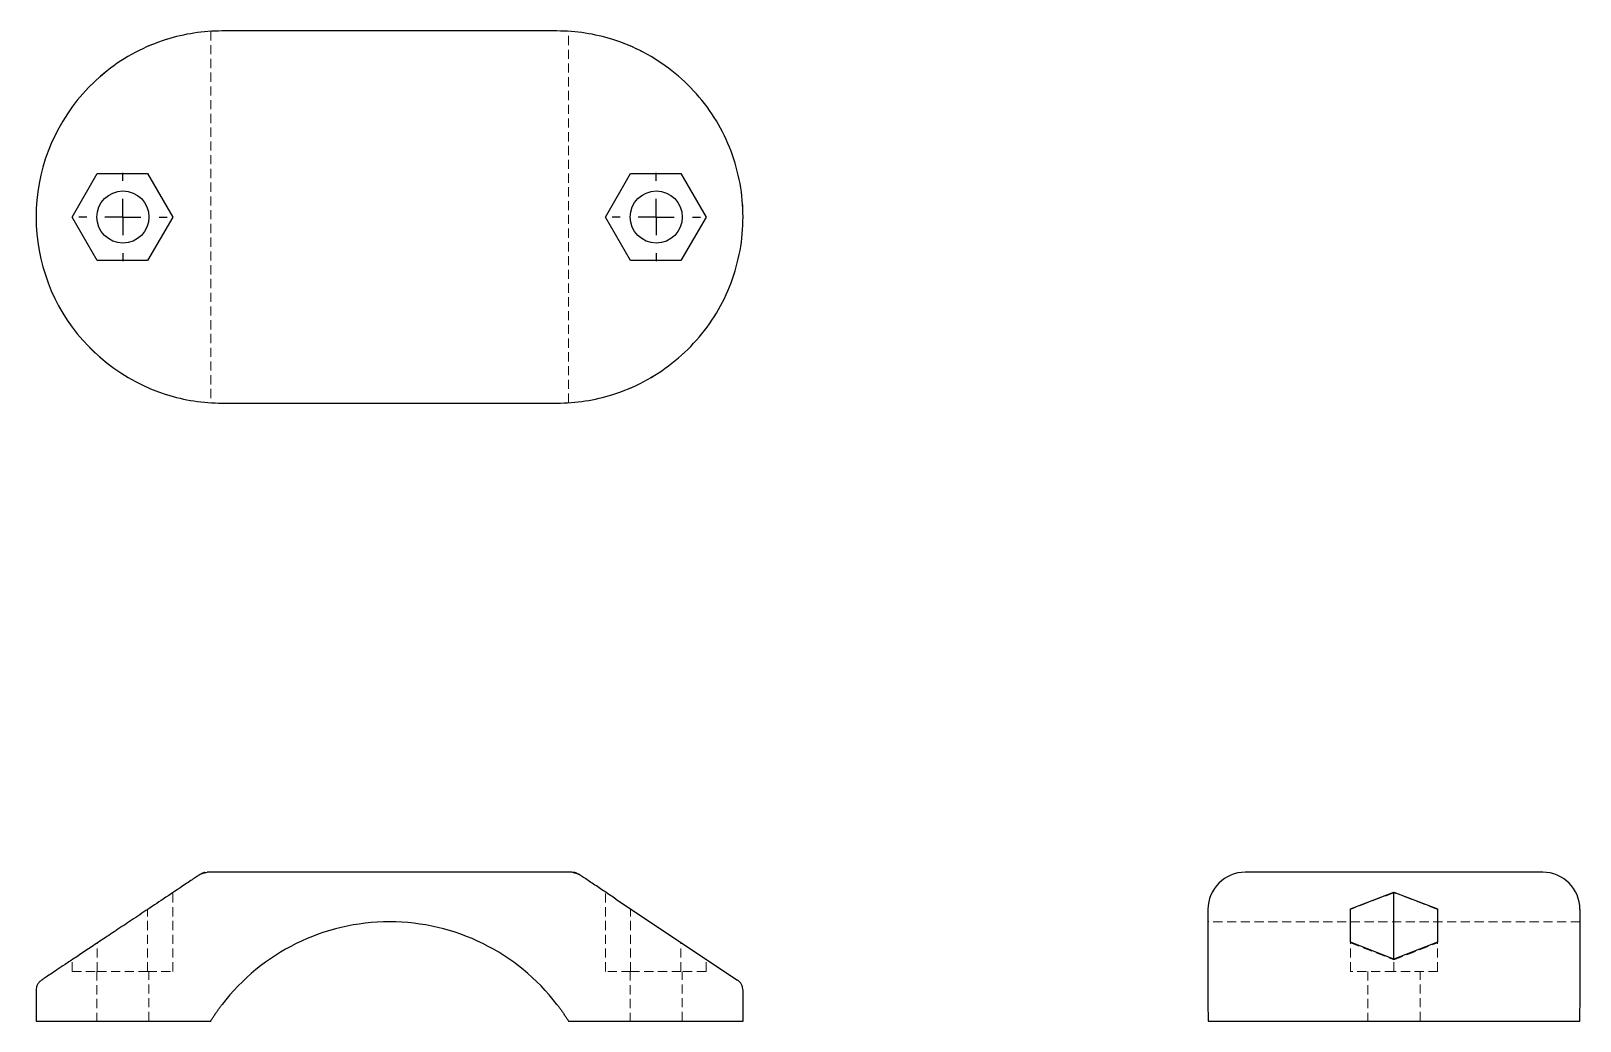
# Model space of a CAD drawing. Header units: millimetres. Extents: x 34 to 249, y 47 to 184.
import ezdxf

# ---------------------------------------------------------------- set-up
doc = ezdxf.new("R2010")
doc.units = ezdxf.units.MM
doc.linetypes.add('HIDDEN', pattern=[1.905, 1.27, -0.635])
doc.layers.add('10', color=7, linetype='Continuous')

# ---------------------------------------------------------------- blocks, each defined once
blk = doc.blocks.new('SW_CENTERMARKSYMBOL_0')
at = {"layer": '10', "color": 0}
for p, q in [((0, 5), (0, 6.11)), ((0, 0), (0, 2.5)), ((-5, 0), (-6.11, 0)), ((0, 0), (-2.5, 0)), ((0, 0), (0, -2.5)), ((0, 0), (2.5, 0)), ((5, 0), (6.11, 0)), ((0, -5), (0, -6.11))]:
    blk.add_line(p, q, dxfattribs=at)
blk = doc.blocks.new('SW_CENTERMARKSYMBOL_1')
at = {"layer": '10', "color": 0}
for p, q in [((0, 5), (0, 6.11)), ((0, 0), (0, 2.5)), ((-5, 0), (-6.11, 0)), ((0, 0), (-2.5, 0)), ((0, 0), (0, -2.5)), ((0, 0), (2.5, 0)), ((5, 0), (6.11, 0)), ((0, -5), (0, -6.11))]:
    blk.add_line(p, q, dxfattribs=at)

msp = doc.modelspace()

# ---------------------------------------------------------------- linework, layer by layer
at = {"color": 7, "linetype": 'HIDDEN', "lineweight": 18}
for p, q in [((59.11, 183.72), (59.11, 132.28)), ((108.66, 132.28), (108.66, 183.72)), ((115.07, 182.5), (114.8, 182.58)), ((37.59, 169.42), (37.2, 168.59)), ((52.72, 133.49), (52.96, 133.42)), ((53.84, 53.52), (53.84, 64.42)), ((113.79, 53.52), (113.79, 64.5)), ((223, 64.42), (216.97, 62.1)), ((229.03, 62.1), (223, 64.42)), ((50.36, 53.52), (50.36, 62.1)), ((50.36, 53.52), (50.36, 62.1)), ((117.27, 53.52), (117.27, 62.19)), ((117.27, 53.52), (117.27, 62.19)), ((248.77, 60.39), (197.23, 60.39)), ((229.03, 53.52), (229.03, 62.19)), ((43.4, 53.52), (43.4, 57.46)), ((43.4, 53.52), (43.4, 57.46)), ((124.23, 53.52), (124.23, 57.55)), ((124.23, 53.52), (124.23, 57.55)), ((216.97, 53.52), (216.97, 57.55)), ((216.97, 53.52), (216.97, 57.55)), ((216.97, 57.55), (216.97, 57.46)), ((216.97, 57.46), (223, 55.14)), ((223, 55.14), (229.03, 57.46)), ((229.03, 53.52), (229.03, 57.55)), ((229.03, 57.46), (229.03, 57.55)), ((39.92, 53.52), (39.92, 55.14)), ((127.71, 53.52), (127.71, 55.23)), ((223, 53.52), (223, 55.23)), ((223, 53.52), (223, 55.23)), ((39.92, 53.52), (43.4, 53.52)), ((43.34, 53.52), (43.34, 46.65)), ((43.4, 53.52), (50.36, 53.52)), ((50.36, 53.52), (53.84, 53.52)), ((50.55, 46.65), (50.55, 53.52)), ((117.27, 53.52), (113.79, 53.52)), ((117.21, 53.52), (117.21, 46.65)), ((124.23, 53.52), (117.27, 53.52)), ((127.71, 53.52), (124.23, 53.52)), ((124.42, 46.65), (124.42, 53.52)), ((223, 53.52), (216.97, 53.52)), ((219.39, 53.52), (219.39, 46.65)), ((229.03, 53.52), (223, 53.52)), ((226.61, 46.65), (226.61, 53.52)), ((229.03, 53.52), (229.03, 53.52))]:
    msp.add_line(p, q, dxfattribs=at)
at = {"color": 7, "linetype": 'Continuous', "lineweight": 25}
for p, q in [((107.07, 183.77), (60.69, 183.77)), ((39.92, 158), (43.4, 164.03)), ((43.4, 164.03), (50.36, 164.03)), ((50.36, 164.03), (53.84, 158)), ((113.79, 158), (117.27, 164.03)), ((117.27, 164.03), (124.23, 164.03)), ((124.23, 164.03), (127.71, 158)), ((43.4, 151.97), (39.92, 158)), ((53.84, 158), (50.36, 151.97)), ((117.27, 151.97), (113.79, 158)), ((127.71, 158), (124.23, 151.97)), ((50.36, 151.97), (43.4, 151.97)), ((124.23, 151.97), (117.27, 151.97)), ((60.69, 132.23), (107.07, 132.23)), ((57.68, 66.98), (57.79, 67.03)), ((58.32, 67.22), (58.63, 67.27)), ((60.69, 67.27), (58.63, 67.27)), ((107.07, 67.27), (60.69, 67.27)), ((109.13, 67.27), (107.07, 67.27)), ((109.45, 67.22), (109.13, 67.27)), ((110.08, 66.98), (109.83, 67.1)), ((202.49, 67.27), (202.39, 67.27)), ((243.51, 67.27), (202.49, 67.27)), ((243.61, 67.27), (243.51, 67.27)), ((216.97, 62.19), (223, 64.5)), ((223, 64.5), (229.03, 62.19)), ((223, 55.23), (223, 64.5)), ((115.24, 63.54), (132.08, 52.31)), ((197.23, 62.11), (197.23, 48.94)), ((216.97, 57.55), (216.97, 62.19)), ((216.97, 57.55), (216.97, 62.19)), ((229.03, 62.19), (229.03, 57.55)), ((248.77, 48.94), (248.77, 62.11)), ((223, 55.23), (216.97, 57.55)), ((229.03, 57.55), (223, 55.23)), ((34.92, 50.89), (34.92, 46.65)), ((132.84, 46.65), (132.84, 50.89)), ((34.92, 46.65), (59.11, 46.65)), ((108.66, 46.65), (132.84, 46.65)), ((197.28, 46.65), (248.72, 46.65))]:
    msp.add_line(p, q, dxfattribs=at)
at = {"color": 7, "linetype": 'HIDDEN', "lineweight": 18, "flags": 128}
for points in [[(52.96, 182.58), (51.53, 182.09), (50.41, 181.63)], [(44.76, 178.25), (43.59, 177.28), (42.58, 176.33)], [(34.94, 159.05), (34.92, 158), (34.93, 157.28)], [(132.83, 158.72), (132.8, 159.55), (132.77, 159.9)], [(117.95, 134.64), (119.07, 135.19), (120.32, 135.9)], [(114.8, 133.42), (116.23, 133.91), (117.34, 134.37)]]:
    msp.add_lwpolyline(points, dxfattribs=at)
at = {"color": 7, "linetype": 'Continuous', "lineweight": 25}
for centre in [(46.95, 158), (120.82, 158)]:
    msp.add_circle(centre, 3.61, dxfattribs=at)
for centre, radius, start, end in [((60.69, 158), 25.77, 90, 107.4457), ((107.07, 158), 25.77, 72.5543, 90), ((60.69, 158), 25.77, 252.5543, 270), ((107.07, 158), 25.77, 270, 287.4457), ((202.39, 62.11), 5.15, 90, 180), ((243.61, 62.11), 5.15, 0, 90), ((83.88, 31.19), 29.2, 37.428, 142.572)]:
    msp.add_arc(centre, radius, start, end, dxfattribs=at)
at = {"color": 7, "linetype": 'HIDDEN', "lineweight": 18}
for centre, start, end in [((107.07, 158), 64.761, 71.005), ((107.07, 158), 57.9528, 64.603), ((60.69, 158), 203.6668, 210.1261), ((107.07, 158), 328.7668, 334.5979), ((60.69, 158), 224.4822, 230.7366)]:
    msp.add_arc(centre, 25.77, start, end, dxfattribs=at)
at = {"color": 7, "linetype": 'Continuous', "lineweight": 25}
for points, knots in [([(52.96, 182.58), (50, 181.65), (41.59, 177.26), (33.02, 163.07), (36.61, 143.47), (47.04, 135.28), (52.96, 133.42)], [-1.266311, -1.266311, -1.266311, -1.266311, -0.904508, -0.180902, 0.542705, 1.266311, 1.266311, 1.266311, 1.266311]), ([(57.68, 66.98), (57.68, 66.98), (57.61, 66.93), (57.37, 66.77), (57.2, 66.66), (56.81, 66.4), (56.59, 66.25), (56.12, 65.94), (55.87, 65.77), (54.63, 64.94), (53.54, 64.21), (52.53, 63.54)], [0, 0, 0, 0, 0.125, 0.125, 0.25, 0.25, 0.375, 0.375, 0.5, 0.5, 1, 1, 1, 1]), ([(58.31, 67.24), (58.3, 67.23), (58.28, 67.22), (58.19, 67.19), (58.16, 67.18), (58.14, 67.17), (58.12, 67.16), (58.1, 67.16), (58.09, 67.15), (58.07, 67.15), (58.05, 67.14), (58, 67.13), (57.91, 67.11), (57.84, 67.07), (57.79, 67.04)], [0, 0, 0, 0, 0.349805, 0.402296, 0.44234, 0.458469, 0.472641, 0.485617, 0.498335, 0.511748, 0.526641, 0.562772, 0.666206, 1, 1, 1, 1]), ([(109.84, 67.11), (109.8, 67.13), (109.76, 67.14), (109.7, 67.15), (109.67, 67.16), (109.65, 67.16), (109.64, 67.16), (109.63, 67.17), (109.61, 67.17), (109.6, 67.18), (109.57, 67.19), (109.49, 67.22), (109.47, 67.23), (109.45, 67.24)], [0, 0, 0, 0, 0.342295, 0.4404792, 0.4715983, 0.4834442, 0.493642, 0.5033384, 0.5138872, 0.5264002, 0.5415877, 0.6350356, 1, 1, 1, 1]), ([(115.24, 63.54), (114.73, 63.88), (113.95, 64.4), (113.17, 64.92), (112.65, 65.27), (112.39, 65.44), (111.89, 65.77), (111.64, 65.94), (111.18, 66.25), (110.96, 66.4), (110.56, 66.66), (110.39, 66.77), (110.15, 66.93), (110.08, 66.98), (110.08, 66.98)], [0, 0, 0, 0, 0.25, 0.375, 0.375, 0.5, 0.5, 0.625, 0.625, 0.75, 0.75, 0.875, 0.875, 1, 1, 1, 1]), ([(52.53, 63.54), (51.73, 63.01), (50.14, 61.95), (47.87, 60.44), (45.73, 59.01), (43.75, 57.69), (41.94, 56.48), (40.33, 55.41), (38.93, 54.48), (37.76, 53.7), (36.85, 53.09), (36.17, 52.64), (35.79, 52.39), (35.64, 52.29), (35.69, 52.32), (35.69, 52.32)], [0, 0, 0, 0, 0.090846, 0.180048, 0.268396, 0.355291, 0.440075, 0.523671, 0.605723, 0.685809, 0.765021, 0.843239, 0.920267, 0.997332, 1, 1, 1, 1]), ([(35.69, 52.31), (35.58, 52.23), (35.35, 52.06), (35.11, 51.7), (34.95, 51.31), (34.93, 51.03), (34.92, 50.89)], [0, 0, 0, 0, 0.249998, 0.499975, 0.749905, 1, 1, 1, 1]), ([(132.84, 50.89), (132.83, 51.03), (132.81, 51.31), (132.65, 51.7), (132.41, 52.06), (132.19, 52.23), (132.08, 52.31)], [0, 0, 0, 0, 0.250084, 0.500022, 0.750006, 1, 1, 1, 1]), ([(34.93, 50.89), (34.92, 50.89), (34.92, 50.89), (34.92, 50.89), (34.92, 50.89)], [0, 0, 0, 0, 0.956622, 1, 1, 1, 1]), ([(59.11, 46.65), (59.19, 46.78), (59.35, 47.04), (59.61, 47.43), (59.87, 47.82), (60.14, 48.19), (60.41, 48.57), (60.6, 48.82), (60.69, 48.94)], [0, 0, 0, 0, 0.167118, 0.334001, 0.500689, 0.667224, 0.833647, 1, 1, 1, 1]), ([(107.07, 48.94), (107.17, 48.82), (107.35, 48.57), (107.63, 48.19), (107.89, 47.82), (108.15, 47.43), (108.41, 47.04), (108.58, 46.78), (108.66, 46.65)], [0, 0, 0, 0, 0.166353, 0.332776, 0.499311, 0.665999, 0.832882, 1, 1, 1, 1]), ([(197.23, 48.94), (197.23, 48.82), (197.23, 48.57), (197.24, 48.19), (197.24, 47.82), (197.25, 47.43), (197.27, 47.04), (197.28, 46.78), (197.28, 46.65)], [0, 0, 0, 0, 0.166353, 0.332776, 0.499311, 0.665999, 0.832882, 1, 1, 1, 1]), ([(248.72, 46.65), (248.72, 46.78), (248.73, 47.04), (248.75, 47.43), (248.76, 47.82), (248.76, 48.19), (248.77, 48.57), (248.77, 48.82), (248.77, 48.94)], [0, 0, 0, 0, 0.167118, 0.334001, 0.500689, 0.667224, 0.833647, 1, 1, 1, 1])]:
    msp.add_open_spline(points, degree=3, knots=knots, dxfattribs=at)
msp.add_open_spline([(114.8, 133.42), (117.76, 134.35), (123.35, 137.3), (129.63, 144.4), (132.98, 153.26), (132.98, 162.74), (129.63, 171.6), (123.35, 178.7), (117.76, 181.65), (114.8, 182.58)], degree=3, dxfattribs=at)
at = {"color": 7, "linetype": 'HIDDEN', "lineweight": 18}
for points, knots in [([(58.56, 67.22), (58.48, 67.2), (58.36, 67.18), (58.17, 67.13), (57.98, 67.08), (57.73, 66.99), (57.57, 66.9), (57.49, 66.85)], [0, 0, 0, 0, 0.280297, 0.403824, 0.521235, 0.752523, 1, 1, 1, 1]), ([(57.79, 67.03), (57.9, 67.1), (58.07, 67.19), (58.26, 67.21), (58.32, 67.22)], [0, 0, 0, 0, 0.674424, 1, 1, 1, 1]), ([(110.27, 66.85), (110.19, 66.9), (110.03, 66.99), (109.78, 67.08), (109.6, 67.13), (109.4, 67.18), (109.28, 67.2), (109.2, 67.22)], [0, 0, 0, 0, 0.247403, 0.478661, 0.596087, 0.719646, 1, 1, 1, 1]), ([(109.83, 67.1), (109.76, 67.13), (109.65, 67.2), (109.51, 67.21), (109.45, 67.22)], [0, 0, 0, 0, 0.549237, 1, 1, 1, 1])]:
    msp.add_open_spline(points, degree=3, knots=knots, dxfattribs=at)

# ---------------------------------------------------------------- block references
at = {"layer": '10'}
for name, p in [('SW_CENTERMARKSYMBOL_0', (46.95, 158)), ('SW_CENTERMARKSYMBOL_1', (120.82, 158))]:
    msp.add_blockref(name, p, dxfattribs=at)

doc.saveas('drawing.dxf')
